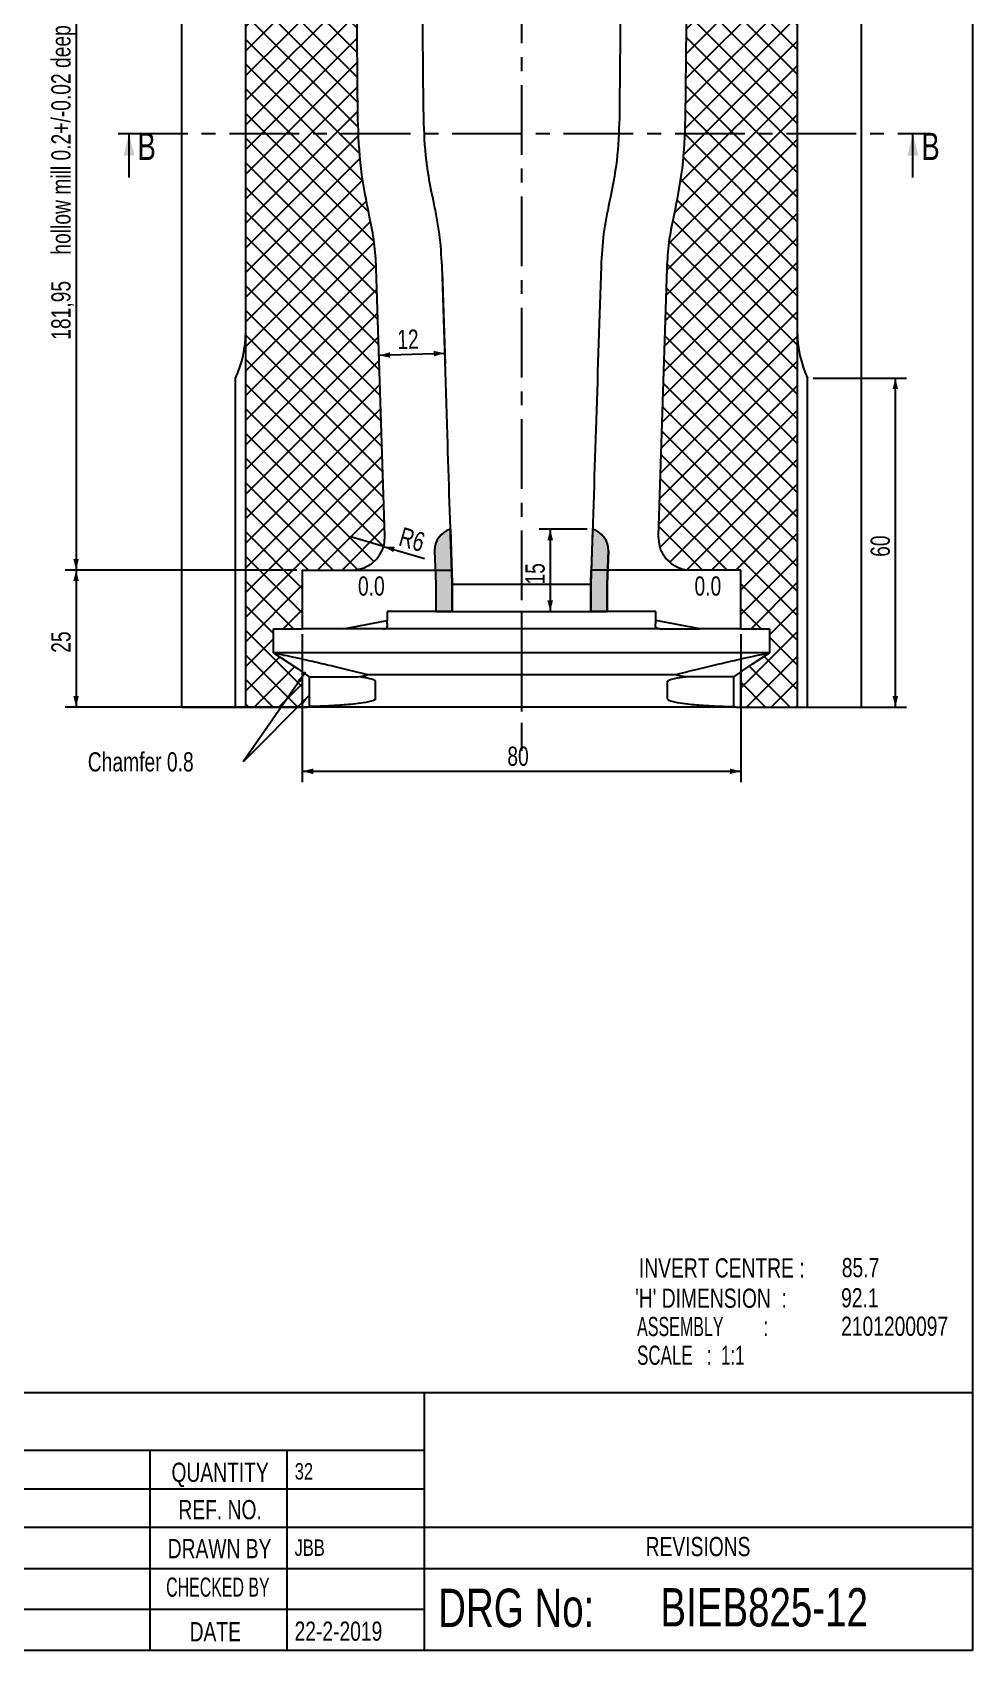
# Model space of a CAD drawing. Header units: millimetres. Extents: x 8 to 832, y 8 to 586.
# Drawn here: x 660.5 to 832, y 8 to 303.2 of the extents above; entities that cross this region are included whole.
import ezdxf

# ---------------------------------------------------------------- set-up
doc = ezdxf.new("R2010")
doc.units = ezdxf.units.MM
doc.linetypes.add('CENTERX2', pattern=[20.32, 12.7, -2.54, 2.54, -2.54])
for name, color, linetype in [('CENTERLINE', 4, 'CENTERX2'), ('DIMENSIONS', 2, 'Continuous'), ('HATCH', 3, 'Continuous'), ('TEXT', 2, 'Continuous')]:
    doc.layers.add(name, color=color, linetype=linetype)
doc.layers.add('OUTLINE', color=7, linetype='Continuous', lineweight=25)
doc.styles.add('SLDTEXTSTYLE0', font='TXT', dxfattribs={"width": 0.75})
doc.styles.add('SLDTEXTSTYLE1', font='TXT', dxfattribs={"width": 0.660714})
doc.styles.add('SLDTEXTSTYLE5', font='TXT', dxfattribs={"width": 0.620208})
doc.styles.add('SLDTEXTSTYLE8', font='TXT', dxfattribs={"width": 0.625})
doc.dimstyles.new('SLDDIMSTYLE2', dxfattribs={"dimtxt": 3.5, "dimasz": 2, "dimexe": 0, "dimexo": 0.0625, "dimgap": 0.875, "dimtad": 1, "dimrnd": 1e-09, "dimzin": 12, "dimdsep": 46, "dimtxsty": 'SLDTEXTSTYLE0', "dimsah": 1, "dimcen": 0.09, "dimadec": 0, "dimazin": 3, "dimtfac": 1, "dimtofl": 0, "dimtmove": 0, "dimatfit": 3, "dimfxl": 0, "dimfrac": 2, "dimtolj": 1, "dimtzin": 12, "dimarcsym": 0})
doc.dimstyles.new('SLDDIMSTYLE20', dxfattribs={"dimtxt": 3.5, "dimasz": 2, "dimexe": 0, "dimexo": 0.0625, "dimgap": 0.875, "dimtad": 1, "dimrnd": 1e-09, "dimzin": 12, "dimdsep": 46, "dimtxsty": 'SLDTEXTSTYLE0', "dimsah": 1, "dimcen": 0, "dimadec": 0, "dimazin": 3, "dimtfac": 1, "dimtofl": 0, "dimtmove": 0, "dimatfit": 3, "dimfxl": 0, "dimfrac": 2, "dimtolj": 1, "dimtzin": 12, "dimarcsym": 0})
doc.dimstyles.new('SLDDIMSTYLE21', dxfattribs={"dimtxt": 0.18, "dimasz": 2, "dimexe": 0, "dimexo": 0.0625, "dimgap": 0, "dimtad": 0, "dimtih": 1, "dimtoh": 1, "dimdec": 0, "dimrnd": 1e-09, "dimzin": 0, "dimdsep": 46, "dimtxsty": 'Standard', "dimsah": 1, "dimcen": 0.09, "dimadec": 0, "dimazin": 0, "dimtfac": 2, "dimtdec": 0, "dimtofl": 0, "dimtmove": 0, "dimatfit": 3, "dimfxl": 0, "dimfrac": 2, "dimtolj": 1, "dimtzin": 0, "dimarcsym": 0})

# ---------------------------------------------------------------- blocks, each defined once
blk = doc.blocks.new('_D_60')
at = {"layer": 'DIMENSIONS'}
for p, q in [((708.57, 387.07), (666.47, 387.07)), ((668.47, 387.07), (668.47, 205.12)), ((708.72, 205.12), (666.47, 205.12))]:
    blk.add_line(p, q, dxfattribs=at)
for points in [[(668.47, 387.07), (667.97, 385.07), (668.97, 385.07)], [(668.47, 205.12), (668.97, 207.12), (667.97, 207.12)]]:
    blk.add_solid(points, dxfattribs=at)
at = {"layer": 'DIMENSIONS', "char_height": 3.5, "attachment_point": 1, "rotation": 90, "style": 'SLDTEXTSTYLE0'}
for s, insert in [('hollow mill 0.2+/-0.02 deep at center', (663.96, 262.66)), ('181,95', (663.96, 247.13))]:
    blk.add_mtext(s, dxfattribs=dict(at, insert=insert))
blk = doc.blocks.new('_D_61')
at = {"layer": 'DIMENSIONS'}
for p, q in [((761.69, 212.57), (752.95, 212.57)), ((754.95, 212.57), (754.95, 197.57))]:
    blk.add_line(p, q, dxfattribs=at)
for points in [[(754.95, 212.57), (754.45, 210.57), (755.45, 210.57)], [(754.95, 197.57), (755.45, 199.57), (754.45, 199.57)]]:
    blk.add_solid(points, dxfattribs=at)
at = {"layer": 'DIMENSIONS', "insert": (750.44, 202.48), "char_height": 3.5, "attachment_point": 1, "rotation": 90, "style": 'SLDTEXTSTYLE0'}
blk.add_mtext('15', dxfattribs=at)
blk = doc.blocks.new('_D_66')
at = {"layer": 'DIMENSIONS'}
for p, q in [((685.3, 205.12), (666.47, 205.12)), ((668.47, 205.12), (668.47, 180.12)), ((748.72, 180.12), (666.47, 180.12))]:
    blk.add_line(p, q, dxfattribs=at)
for points in [[(668.47, 205.12), (667.97, 203.12), (668.97, 203.12)], [(668.47, 180.12), (668.97, 182.12), (667.97, 182.12)]]:
    blk.add_solid(points, dxfattribs=at)
at = {"layer": 'DIMENSIONS', "insert": (663.96, 190.03), "char_height": 3.5, "attachment_point": 1, "rotation": 90, "style": 'SLDTEXTSTYLE0'}
blk.add_mtext('25', dxfattribs=at)
blk = doc.blocks.new('_D_67')
at = {"layer": 'DIMENSIONS'}
for p, q in [((709.72, 193.4), (709.72, 166.41)), ((789.72, 193.4), (789.72, 166.41)), ((709.72, 168.41), (789.72, 168.41))]:
    blk.add_line(p, q, dxfattribs=at)
for points in [[(709.72, 168.41), (711.72, 167.91), (711.72, 168.91)], [(789.72, 168.41), (787.72, 168.91), (787.72, 167.91)]]:
    blk.add_solid(points, dxfattribs=at)
at = {"layer": 'DIMENSIONS', "insert": (747.13, 172.92), "char_height": 3.5, "attachment_point": 1, "style": 'SLDTEXTSTYLE0'}
blk.add_mtext('80', dxfattribs=at)
blk = doc.blocks.new('_D_69')
at = {"layer": 'DIMENSIONS'}
for p, q in [((735.25, 259.57), (735.79, 242.67)), ((723.73, 244.29), (735.73, 244.67))]:
    blk.add_line(p, q, dxfattribs=at)
for points in [[(735.73, 244.67), (733.71, 245.11), (733.75, 244.11)], [(723.73, 244.29), (725.75, 243.85), (725.72, 244.85)]]:
    blk.add_solid(points, dxfattribs=at)
at = {"layer": 'DIMENSIONS', "insert": (727, 248.9), "char_height": 3.5, "attachment_point": 1, "rotation": 1.8269, "style": 'SLDTEXTSTYLE0'}
blk.add_mtext('12', dxfattribs=at)
blk = doc.blocks.new('_D_70')
at = {"layer": 'DIMENSIONS'}
for q in [(718.79, 211.12), (732.05, 207.24)]:
    blk.add_line((724.55, 209.44), q, dxfattribs=at)
blk.add_solid([(724.55, 209.44), (726.33, 208.39), (726.61, 209.35)], dxfattribs=at)
at = {"layer": 'DIMENSIONS', "insert": (728.09, 213.02), "char_height": 3.5, "attachment_point": 1, "rotation": 343.719, "style": 'SLDTEXTSTYLE0'}
blk.add_mtext('R6', dxfattribs=at)
blk = doc.blocks.new('_D_73')
at = {"layer": 'DIMENSIONS'}
for p, q in [((802.9, 240.12), (819.91, 240.12)), ((817.91, 180.12), (817.91, 240.12)), ((809.42, 180.12), (819.91, 180.12))]:
    blk.add_line(p, q, dxfattribs=at)
for points in [[(817.91, 240.12), (817.41, 238.12), (818.41, 238.12)], [(817.91, 180.12), (818.41, 182.12), (817.41, 182.12)]]:
    blk.add_solid(points, dxfattribs=at)
at = {"layer": 'DIMENSIONS', "insert": (813.4, 207.53), "char_height": 3.5, "attachment_point": 1, "rotation": 90, "style": 'SLDTEXTSTYLE0'}
blk.add_mtext('60', dxfattribs=at)
blk = doc.blocks.new('SW_NOTE_0_10')
at = {"layer": 'TEXT', "color": 0, "insert": (-28.33, 1.76), "char_height": 3.5, "attachment_point": 1, "style": 'SLDTEXTSTYLE0'}
blk.add_mtext('Chamfer 0.8', dxfattribs=at)

msp = doc.modelspace()

# ---------------------------------------------------------------- hatches: boundary and pattern name
at = {"layer": 'HATCH'}
h = msp.add_hatch(dxfattribs=at)
h.set_pattern_fill('NET', color=256, angle=45, style=0)
edge = h.paths.add_edge_path(flags=0)
edge.add_arc((709.56849, 381.06771), 6, 11.4009982, 90)
edge.add_line((709.56849, 387.06771), (704.72, 387.06771))
edge.add_line((704.72, 387.06771), (704.72, 406.98103))
edge.add_spline(control_points=[(704.72, 406.98103), (704.62514, 407.0099), (704.52822, 407.03164), (704.33399, 407.06046), (704.23612, 407.06771), (704.13749, 407.06771)], knot_values=[0, 0, 0, 0, 0.5, 0.5, 1, 1, 1, 1], weights=[1, 1, 1, 1, 1, 1], degree=3, periodic=0)
edge.add_line((704.13749, 407.06771), (699.42882, 407.06771))
edge.add_line((699.42882, 407.06771), (699.42882, 338.57515))
edge.add_line((699.42882, 338.57515), (699.42882, 248.61028))
edge.add_line((699.42882, 248.61028), (699.42882, 180.11771))
edge.add_line((699.42882, 180.11771), (709.72, 180.11771))
edge.add_line((709.72, 180.11771), (709.72, 186.5513))
edge.add_spline(control_points=[(709.72, 186.5513), (708.84684, 187.13184), (707.97369, 187.71238), (707.10055, 188.29293), (706.66397, 188.5832), (706.2274, 188.87347), (705.79083, 189.16375), (705.35426, 189.45403), (704.91769, 189.7443), (704.48112, 190.03458)], knot_values=[0, 0, 0, 0, 0.003145597, 0.003145597, 0.003145597, 0.004718395, 0.004718395, 0.004718395, 0.006291193, 0.006291193, 0.006291193, 0.006291193], weights=[1, 1, 1, 1, 1, 1, 1, 1, 1, 1], degree=3, periodic=0)
edge.add_line((704.48112, 190.03458), (704.47707, 190.03692))
edge.add_line((704.47707, 190.03692), (704.47707, 194.39771))
edge.add_line((704.47707, 194.39771), (709.72, 194.39771))
edge.add_line((709.72, 194.39771), (709.72, 205.11771))
edge.add_line((709.72, 205.11771), (718.78813, 205.11771))
edge.add_arc((718.78813, 211.11771), 6, 270, 361.8269184)
edge.add_line((724.78508, 211.309), (723.2261, 260.18515))
edge.add_arc((675.2505, 258.65489), 48, 1.8269184, 13.0381869)
edge.add_arc((803.12819, 288.26757), 83.26163, 180.5627083, 193.0381869, ccw=False)
edge.add_line((719.87058, 287.44986), (719.32058, 343.44986))
edge.add_arc((662.19012, 342.88876), 57.13322, 0.5627083, 6.8850378)
edge.add_arc((800.32, 359.56771), 82, 180, 186.8850378, ccw=False)
edge.add_arc((628.52, 359.56771), 89.8, 0, 13.6855468)
edge.add_arc((751.72, 389.56771), 37, 191.4009982, 193.6855468, ccw=False)
h = msp.add_hatch(dxfattribs=at)
h.set_pattern_fill('NET', color=256, angle=45, style=0)
edge = h.paths.add_edge_path(flags=0)
edge.add_line((780.65187, 205.11771), (789.72, 205.11771))
edge.add_line((789.72, 205.11771), (789.72, 194.39771))
edge.add_line((789.72, 194.39771), (794.96293, 194.39771))
edge.add_line((794.96293, 194.39771), (794.96293, 190.03692))
edge.add_line((794.96293, 190.03692), (794.95888, 190.03458))
edge.add_spline(control_points=[(794.95888, 190.03458), (794.08574, 189.45402), (793.2126, 188.87347), (792.33945, 188.29293), (791.90288, 188.00265), (791.4663, 187.71238), (791.02973, 187.42211), (790.59315, 187.13184), (790.15658, 186.84157), (789.72, 186.5513)], knot_values=[0, 0, 0, 0, 0.003145597, 0.003145597, 0.003145597, 0.004718395, 0.004718395, 0.004718395, 0.006291193, 0.006291193, 0.006291193, 0.006291193], weights=[1, 1, 1, 1, 1, 1, 1, 1, 1, 1], degree=3, periodic=0)
edge.add_line((789.72, 186.5513), (789.72, 180.11771))
edge.add_line((789.72, 180.11771), (800.01118, 180.11771))
edge.add_line((800.01118, 180.11771), (800.01118, 248.61028))
edge.add_line((800.01118, 248.61028), (800.01118, 338.57515))
edge.add_line((800.01118, 338.57515), (800.01118, 407.06771))
edge.add_line((800.01118, 407.06771), (795.30251, 407.06771))
edge.add_spline(control_points=[(795.30251, 407.06771), (795.20441, 407.06771), (795.1067, 407.06054), (794.91202, 407.0317), (794.81458, 407.00982), (794.72, 406.98103)], knot_values=[0, 0, 0, 0, 0.5, 0.5, 1, 1, 1, 1], weights=[1, 1, 1, 1, 1, 1], degree=3, periodic=0)
edge.add_line((794.72, 406.98103), (794.72, 387.06771))
edge.add_line((794.72, 387.06771), (789.87151, 387.06771))
edge.add_arc((789.87151, 381.06771), 6, 90, 168.5990018)
edge.add_arc((747.72, 389.56771), 37, 346.3144532, 348.5990018, ccw=False)
edge.add_arc((870.92, 359.56771), 89.8, 166.3144532, 180)
edge.add_arc((699.12, 359.56771), 82, 353.1149622, 360, ccw=False)
edge.add_arc((837.24988, 342.88876), 57.13322, 173.1149622, 179.4372917)
edge.add_line((780.11942, 343.44986), (779.56942, 287.44986))
edge.add_arc((696.31181, 288.26757), 83.26163, 346.9618131, 359.4372917, ccw=False)
edge.add_arc((824.1895, 258.65489), 48, 166.9618131, 178.1730816)
edge.add_line((776.2139, 260.18515), (774.65492, 211.309))
edge.add_arc((780.65187, 211.11771), 6, 178.1730816, 270)
h = msp.add_hatch(dxfattribs=at)
h.set_pattern_fill('NET', color=256, angle=45, style=0)
edge = h.paths.add_edge_path(flags=0)
edge.add_line((780.65187, 205.11771), (789.72, 205.11771))
edge.add_line((789.72, 205.11771), (789.72, 194.39771))
edge.add_line((789.72, 194.39771), (794.96293, 194.39771))
edge.add_line((794.96293, 194.39771), (794.96293, 190.03692))
edge.add_line((794.96293, 190.03692), (794.95888, 190.03458))
edge.add_spline(control_points=[(794.95888, 190.03458), (794.08574, 189.45402), (793.2126, 188.87347), (792.33945, 188.29293), (791.90288, 188.00265), (791.4663, 187.71238), (791.02973, 187.42211), (790.59315, 187.13184), (790.15658, 186.84157), (789.72, 186.5513)], knot_values=[0, 0, 0, 0, 0.003145597, 0.003145597, 0.003145597, 0.004718395, 0.004718395, 0.004718395, 0.006291193, 0.006291193, 0.006291193, 0.006291193], weights=[1, 1, 1, 1, 1, 1, 1, 1, 1, 1], degree=3, periodic=0)
edge.add_line((789.72, 186.5513), (789.72, 180.11771))
edge.add_line((789.72, 180.11771), (800.01118, 180.11771))
edge.add_line((800.01118, 180.11771), (800.01118, 248.61028))
edge.add_line((800.01118, 248.61028), (800.01118, 338.57515))
edge.add_line((800.01118, 338.57515), (800.01118, 407.06771))
edge.add_line((800.01118, 407.06771), (795.30251, 407.06771))
edge.add_spline(control_points=[(795.30251, 407.06771), (795.20441, 407.06771), (795.1067, 407.06054), (794.91202, 407.0317), (794.81458, 407.00982), (794.72, 406.98103)], knot_values=[0, 0, 0, 0, 0.5, 0.5, 1, 1, 1, 1], weights=[1, 1, 1, 1, 1, 1], degree=3, periodic=0)
edge.add_line((794.72, 406.98103), (794.72, 387.06771))
edge.add_line((794.72, 387.06771), (789.87151, 387.06771))
edge.add_arc((789.87151, 381.06771), 6, 90, 168.5990018)
edge.add_arc((747.72, 389.56771), 37, 346.3144532, 348.5990018, ccw=False)
edge.add_arc((870.92, 359.56771), 89.8, 166.3144532, 180)
edge.add_arc((699.12, 359.56771), 82, 353.1149622, 360, ccw=False)
edge.add_arc((837.24988, 342.88876), 57.13322, 173.1149622, 179.4372917)
edge.add_line((780.11942, 343.44986), (779.56942, 287.44986))
edge.add_arc((696.31181, 288.26757), 83.26163, 346.9618131, 359.4372917, ccw=False)
edge.add_arc((824.1895, 258.65489), 48, 166.9618131, 178.1730816)
edge.add_line((776.2139, 260.18515), (774.65492, 211.309))
edge.add_arc((780.65187, 211.11771), 6, 178.1730816, 270)
h = msp.add_hatch(dxfattribs=at)
h.set_pattern_fill('NET', color=256, angle=45, style=0)
edge = h.paths.add_edge_path(flags=0)
edge.add_line((780.65187, 205.11771), (789.72, 205.11771))
edge.add_line((789.72, 205.11771), (789.72, 194.39771))
edge.add_line((789.72, 194.39771), (794.96293, 194.39771))
edge.add_line((794.96293, 194.39771), (794.96293, 190.03692))
edge.add_line((794.96293, 190.03692), (794.95888, 190.03458))
edge.add_spline(control_points=[(794.95888, 190.03458), (794.08574, 189.45402), (793.2126, 188.87347), (792.33945, 188.29293), (791.90288, 188.00265), (791.4663, 187.71238), (791.02973, 187.42211), (790.59315, 187.13184), (790.15658, 186.84157), (789.72, 186.5513)], knot_values=[0, 0, 0, 0, 0.003145597, 0.003145597, 0.003145597, 0.004718395, 0.004718395, 0.004718395, 0.006291193, 0.006291193, 0.006291193, 0.006291193], weights=[1, 1, 1, 1, 1, 1, 1, 1, 1, 1], degree=3, periodic=0)
edge.add_line((789.72, 186.5513), (789.72, 180.11771))
edge.add_line((789.72, 180.11771), (800.01118, 180.11771))
edge.add_line((800.01118, 180.11771), (800.01118, 248.61028))
edge.add_line((800.01118, 248.61028), (800.01118, 338.57515))
edge.add_line((800.01118, 338.57515), (800.01118, 407.06771))
edge.add_line((800.01118, 407.06771), (795.30251, 407.06771))
edge.add_spline(control_points=[(795.30251, 407.06771), (795.20441, 407.06771), (795.1067, 407.06054), (794.91202, 407.0317), (794.81458, 407.00982), (794.72, 406.98103)], knot_values=[0, 0, 0, 0, 0.5, 0.5, 1, 1, 1, 1], weights=[1, 1, 1, 1, 1, 1], degree=3, periodic=0)
edge.add_line((794.72, 406.98103), (794.72, 387.06771))
edge.add_line((794.72, 387.06771), (789.87151, 387.06771))
edge.add_arc((789.87151, 381.06771), 6, 90, 168.5990018)
edge.add_arc((747.72, 389.56771), 37, 346.3144532, 348.5990018, ccw=False)
edge.add_arc((870.92, 359.56771), 89.8, 166.3144532, 180)
edge.add_arc((699.12, 359.56771), 82, 353.1149622, 360, ccw=False)
edge.add_arc((837.24988, 342.88876), 57.13322, 173.1149622, 179.4372917)
edge.add_line((780.11942, 343.44986), (779.56942, 287.44986))
edge.add_arc((696.31181, 288.26757), 83.26163, 346.9618131, 359.4372917, ccw=False)
edge.add_arc((824.1895, 258.65489), 48, 166.9618131, 178.1730816)
edge.add_line((776.2139, 260.18515), (774.65492, 211.309))
edge.add_arc((780.65187, 211.11771), 6, 178.1730816, 270)
h = msp.add_hatch(color=256, dxfattribs=at)
edge = h.paths.add_edge_path(flags=0)
edge.add_arc((737.874, 208.72858), 4, 106.3044306, 181.8269184)
edge.add_line((733.87603, 208.60106), (734.07, 202.51988))
edge.add_line((734.07, 202.51988), (734.07, 197.56771))
edge.add_line((734.07, 197.56771), (737.07, 197.56771))
edge.add_line((737.07, 197.56771), (737.07, 202.56771))
edge.add_line((737.07, 202.56771), (736.75103, 212.56771))
h = msp.add_hatch(color=256, dxfattribs=at)
edge = h.paths.add_edge_path(flags=0)
edge.add_line((765.37, 197.56771), (765.37, 202.51988))
edge.add_line((765.37, 202.51988), (765.56397, 208.60106))
edge.add_arc((761.566, 208.72858), 4, 358.1730816, 433.6955694)
edge.add_line((762.68897, 212.56771), (762.37, 202.56771))
edge.add_line((762.37, 202.56771), (762.37, 197.56771))
edge.add_line((762.37, 197.56771), (765.37, 197.56771))

# ---------------------------------------------------------------- linework, layer by layer
at = {"layer": 'CENTERLINE'}
for p, q in [((749.72, 415.50938), (749.72, 176.84561)), ((676.12573, 284.73225), (823.10168, 284.73225)), ((749.72, 197.56771), (749.72, 172.17009))]:
    msp.add_line(p, q, dxfattribs=at)
at = {"layer": 'CENTERLINE', "linetype": 'Continuous'}
for p, q in [((678.12573, 276.73225), (678.12573, 284.73225)), ((821.10168, 276.73225), (821.10168, 284.73225))]:
    msp.add_line(p, q, dxfattribs=at)
at = {"layer": 'CENTERLINE'}
for points in [[(678.12573, 284.73225), (677.12573, 280.73225), (679.12573, 280.73225)], [(821.10168, 284.73225), (820.10168, 280.73225), (822.10168, 280.73225)]]:
    msp.add_solid(points, dxfattribs=at)
at = {"layer": 'OUTLINE'}
for p, q in [((832, 586), (832, 8)), ((687.74493, 180.11771), (687.74493, 407.06771)), ((811.69507, 407.06771), (811.69507, 180.11771)), ((719.87058, 287.44986), (719.32058, 343.44986)), ((780.11942, 343.44986), (779.56942, 287.44986)), ((699.42882, 248.61029), (699.42882, 338.57515)), ((800.01118, 338.57515), (800.01118, 248.61029)), ((724.78508, 211.309), (723.2261, 260.18515)), ((776.2139, 260.18515), (774.65492, 211.309)), ((699.42882, 180.11771), (699.42882, 248.61029)), ((800.01118, 248.61029), (800.01118, 180.11771)), ((697.53617, 180.11771), (697.53617, 240.11771)), ((801.90382, 180.11771), (801.90382, 240.11771)), ((736.75103, 212.56771), (737.07, 202.56771)), ((737.07, 202.56771), (736.75103, 212.56771)), ((762.68897, 212.56771), (762.37, 202.56771)), ((762.68897, 212.56771), (762.37, 202.56771)), ((733.87603, 208.60106), (734.07, 202.51988)), ((733.87603, 208.60106), (734.07, 202.51988)), ((765.56397, 208.60106), (765.37, 202.51988)), ((765.37, 202.51988), (765.56397, 208.60106)), ((709.72, 205.11771), (709.72, 194.39772)), ((709.72, 205.11771), (718.78813, 205.11771)), ((709.72, 205.11771), (736.98866, 205.11771)), ((736.98866, 205.11771), (737.07, 202.56772)), ((762.37, 202.56772), (762.45134, 205.11771)), ((789.72, 205.11771), (762.45134, 205.11771)), ((789.72, 205.11771), (780.65187, 205.11771)), ((789.72, 194.39772), (789.72, 205.11771)), ((734.07, 202.51988), (734.07, 197.56771)), ((734.07, 202.51988), (734.07, 197.56771)), ((737.07, 202.56772), (737.07, 197.56771)), ((737.07, 202.56772), (762.37, 202.56772)), ((737.07, 202.56771), (737.07, 197.56771)), ((737.07, 197.56771), (737.07, 202.56771)), ((762.37, 197.56771), (762.37, 202.56772)), ((762.37, 202.56771), (762.37, 197.56771)), ((762.37, 202.56771), (762.37, 197.56771)), ((765.37, 202.51988), (765.37, 197.56771)), ((765.37, 197.56771), (765.37, 202.51988)), ((717.22, 194.39772), (725.22, 195.89772)), ((737.07, 197.56771), (725.22, 197.56771)), ((725.22, 197.56771), (725.22, 195.89772)), ((734.07, 197.56771), (737.07, 197.56771)), ((734.07, 197.56771), (737.07, 197.56771)), ((737.07, 197.56771), (762.37, 197.56771)), ((765.37, 197.56771), (762.37, 197.56771)), ((774.22, 197.56771), (762.37, 197.56771)), ((762.37, 197.56771), (765.37, 197.56771)), ((774.22, 195.89772), (774.22, 197.56771)), ((782.22, 194.39772), (774.22, 195.89772)), ((704.47707, 190.03692), (704.47707, 194.39772)), ((704.47707, 194.39772), (709.72, 194.39772)), ((717.22, 194.39772), (709.72, 194.39772)), ((724.47252, 194.39772), (717.22, 194.39772)), ((724.99253, 194.39772), (724.47252, 194.39772)), ((728.68556, 194.39772), (724.99253, 194.39772)), ((734.43758, 194.39772), (728.68556, 194.39772)), ((741.68556, 194.39772), (734.43758, 194.39772)), ((749.72, 194.39772), (741.68556, 194.39772)), ((757.75444, 194.39772), (749.72, 194.39772)), ((765.00242, 194.39772), (757.75444, 194.39772)), ((770.75444, 194.39772), (765.00242, 194.39772)), ((774.44747, 194.39772), (770.75444, 194.39772)), ((774.96748, 194.39772), (774.44747, 194.39772)), ((774.96748, 194.39772), (782.22, 194.39772)), ((789.72, 194.39772), (782.22, 194.39772)), ((789.72, 194.39772), (794.96293, 194.39772)), ((794.96293, 194.39772), (794.96293, 190.03692)), ((704.48111, 190.03458), (704.47707, 190.03692)), ((794.96293, 190.03692), (704.47707, 190.03692)), ((794.96293, 190.03692), (794.95888, 190.03458)), ((711.055, 185.65771), (709.72, 186.54552)), ((709.72, 186.54552), (709.72, 180.11771)), ((721.44502, 186.09072), (777.99498, 186.09072)), ((789.72, 186.54552), (788.385, 185.65771)), ((789.72, 180.11771), (789.72, 186.54552)), ((711.055, 185.65771), (719.80645, 185.65771)), ((711.055, 180.20349), (711.055, 185.65771)), ((723.08682, 181.61772), (723.08682, 184.7917)), ((776.35318, 181.61772), (776.35318, 184.7917)), ((788.385, 185.65771), (779.63355, 185.65771)), ((788.385, 185.65771), (788.385, 180.20349)), ((687.74493, 180.11771), (697.53617, 180.11771)), ((697.53617, 180.11771), (699.42882, 180.11771)), ((699.42882, 180.11771), (709.72, 180.11771)), ((709.72, 180.11771), (710.555, 180.11771)), ((788.885, 180.11771), (710.555, 180.11771)), ((788.885, 180.11771), (789.72, 180.11771)), ((789.72, 180.11771), (800.01118, 180.11771)), ((800.01118, 180.11771), (801.90382, 180.11771)), ((801.90382, 180.11771), (811.69507, 180.11771)), ((832, 55), (429, 55)), ((732, 8), (732, 55)), ((732, 44.5), (579, 44.5)), ((682, 8), (682, 44.5)), ((707, 8), (707, 44.5)), ((579, 37.5), (732, 37.5)), ((519, 30.5), (832, 30.5)), ((579, 23), (732, 23)), ((732, 23), (832, 23)), ((732, 15.5), (519, 15.5)), ((832, 8), (8, 8))]:
    msp.add_line(p, q, dxfattribs=at)
at = {"layer": 'OUTLINE', "flags": 128}
for points in [[(704.48111, 190.03458), (708.84058, 187.13601), (709.72, 186.5513)], [(789.72, 186.5513), (791.8168, 187.94542), (794.95888, 190.03458)]]:
    msp.add_lwpolyline(points, dxfattribs=at)
at = {"layer": 'OUTLINE'}
for centre, radius, start, end in [((679.42882, 248.61028), 20, 334.872857, 0), ((820.01118, 248.61028), 20, 180, 205.127143), ((737.874, 208.72858), 4, 106.3044306, 181.8269184), ((737.874, 208.72858), 4, 106.3044306, 181.8269184), ((761.566, 208.72858), 4, 358.1730816, 73.6955694), ((761.566, 208.72858), 4, 358.1730816, 73.6955694), ((710.555, 181.61771), 1.5, 270, 289.4712206), ((788.885, 181.61771), 1.5, 250.5287794, 270)]:
    msp.add_arc(centre, radius, start, end, dxfattribs=at)
for points, knots in [([(731.87172, 287.56772), (731.75596, 299.35136), (731.57257, 318.01806), (731.3887, 336.68469), (731.3209, 343.56772)], [0, 0, 0, 0, 0.6312655515, 1, 1, 1, 1]), ([(768.1191, 343.56772), (767.99946, 331.42102), (767.81561, 312.75437), (767.63231, 294.08768), (767.56828, 287.56772)], [0, 0, 0, 0, 0.650716613, 1, 1, 1, 1]), ([(722.01305, 269.48371), (721.41434, 272.43114), (720.20976, 278.36121), (719.98408, 284.40834), (719.87058, 287.44986)], [0, 0, 0, 0, 0.497030998, 1, 1, 1, 1]), ([(733.70538, 272.19092), (733.19295, 274.71355), (732.16198, 279.78895), (731.96885, 284.96455), (731.87172, 287.56772)], [0, 0, 0, 0, 0.497030849, 1, 1, 1, 1]), ([(767.56828, 287.56772), (767.47313, 284.99532), (767.2817, 279.8198), (766.25235, 274.74393), (765.73461, 272.19092)], [0, 0, 0, 0, 0.497030882, 1, 1, 1, 1]), ([(779.56942, 287.44986), (779.45824, 284.4443), (779.23454, 278.39725), (778.03186, 272.46663), (777.42694, 269.48371)], [0, 0, 0, 0, 0.497030913, 1, 1, 1, 1]), ([(735.22155, 260.56771), (735.1119, 262.51409), (734.89154, 266.4256), (734.10203, 270.26301), (733.70538, 272.19092)], [0, 0, 0, 0, 0.497602415, 1, 1, 1, 1]), ([(765.73461, 272.19092), (765.34131, 270.28154), (764.55091, 266.44438), (764.32962, 262.53286), (764.21845, 260.56771)], [0, 0, 0, 0, 0.497602452, 1, 1, 1, 1]), ([(723.2261, 260.18515), (723.13834, 261.74225), (722.96198, 264.87146), (722.33037, 267.94139), (722.01305, 269.48371)], [0, 0, 0, 0, 0.497603416, 1, 1, 1, 1]), ([(777.42694, 269.48371), (777.1123, 267.95621), (776.47998, 264.88648), (776.30288, 261.75726), (776.2139, 260.18515)], [0, 0, 0, 0, 0.497602898, 1, 1, 1, 1]), ([(736.98866, 205.11771), (736.72659, 213.3387), (736.13737, 231.82193), (735.5485, 250.30536), (735.22155, 260.56771)], [0, 0, 0, 0, 0.444780556, 1, 1, 1, 1]), ([(764.21845, 260.56771), (763.92014, 251.20454), (763.33126, 232.72111), (762.74206, 214.23787), (762.45134, 205.11771)], [0, 0, 0, 0, 0.506571408, 1, 1, 1, 1]), ([(718.78813, 205.11771), (719.46265, 205.18404), (720.8117, 205.31669), (722.6099, 206.35115), (723.96618, 207.87349), (724.71292, 209.62075), (724.76341, 210.80195), (724.78508, 211.309)], [0, 0, 0, 0, 0.210429906, 0.42085979, 0.631290696, 0.841725048, 1, 1, 1, 1]), ([(774.65492, 211.309), (774.69971, 210.63269), (774.78928, 209.28006), (775.76594, 207.44976), (777.24433, 206.04564), (778.96689, 205.24364), (780.14582, 205.15553), (780.65187, 205.11771)], [0, 0, 0, 0, 0.210437678, 0.420875086, 0.63131168, 0.841745241, 1, 1, 1, 1]), ([(724.47252, 194.39772), (724.53122, 194.39862), (724.61658, 194.39994), (724.75067, 194.4146), (724.84939, 194.43232), (724.94175, 194.45783), (725.03363, 194.49453), (725.19327, 194.59531), (725.31885, 194.91926), (725.22976, 195.3472), (725.22287, 195.73549), (725.22, 195.89772)], [0, 0, 0, 0, 0.0313287424, 0.0455610937, 0.0599330925, 0.0727638479, 0.0880665623, 0.1152776414, 0.2293141579, 0.678005871, 1, 1, 1, 1]), ([(774.96748, 194.39772), (774.90878, 194.39862), (774.82342, 194.39994), (774.68933, 194.4146), (774.59061, 194.43232), (774.49825, 194.45783), (774.40637, 194.49453), (774.24673, 194.59531), (774.12114, 194.91926), (774.21024, 195.3472), (774.21712, 195.73549), (774.22, 195.89772)], [0, 0, 0, 0, 0.03132874, 0.045561275, 0.059933079, 0.072763833, 0.08806678, 0.115277733, 0.229314228, 0.6780059, 1, 1, 1, 1]), ([(704.48111, 190.03458), (704.58594, 190.01264), (704.79559, 189.96877), (705.95923, 189.72242), (707.80975, 189.32515), (710.39647, 188.75561), (713.60362, 188.02396), (717.28758, 187.15159), (720.06138, 186.44379), (721.44502, 186.09072)], [0, 0, 0, 0, 0.134260681, 0.268520869, 0.415104354, 0.56168561, 0.708022238, 0.854353881, 1, 1, 1, 1]), ([(777.99498, 186.09072), (779.46888, 186.46635), (782.41676, 187.21762), (786.21163, 188.11093), (789.37873, 188.83056), (791.88249, 189.37945), (793.68519, 189.76633), (794.71335, 189.98298), (794.88588, 190.01924), (794.95888, 190.03458)], [0, 0, 0, 0, 0.15546955, 0.310948196, 0.455873378, 0.600801696, 0.74684251, 0.892884556, 1, 1, 1, 1]), ([(709.72, 186.54552), (709.72, 186.54577), (709.72, 186.54627), (709.72, 186.54964), (709.72, 186.5513)], [0, 0, 0, 0, 0.505627594, 1, 1, 1, 1]), ([(719.80645, 185.65771), (720.28784, 185.72647), (720.8825, 185.81141), (721.53625, 185.93234), (721.57806, 186.01186), (721.57651, 186.02508), (721.56919, 186.03669), (721.55738, 186.04706), (721.539, 186.05831), (721.5007, 186.0754), (721.46827, 186.08432), (721.44502, 186.09072)], [0, 0, 0, 0, 0.754839137, 0.932438761, 0.94445941, 0.952405865, 0.957968591, 0.963572167, 0.968551909, 0.977455274, 1, 1, 1, 1]), ([(779.63355, 185.65771), (779.15217, 185.72647), (778.55752, 185.81141), (777.90374, 185.93234), (777.86195, 186.01186), (777.86348, 186.02508), (777.87082, 186.03669), (777.88261, 186.04706), (777.901, 186.05831), (777.9393, 186.0754), (777.97173, 186.08432), (777.99498, 186.09072)], [0, 0, 0, 0, 0.75483962, 0.932439152, 0.944459804, 0.952406218, 0.957969234, 0.963572639, 0.968552158, 0.977456023, 1, 1, 1, 1]), ([(789.72, 186.5513), (789.72, 186.54963), (789.72, 186.54625), (789.72, 186.54576), (789.72, 186.54552)], [0, 0, 0, 0, 0.4948511235, 1, 1, 1, 1]), ([(723.08682, 184.7917), (723.08583, 184.80331), (723.08353, 184.83023), (723.06073, 184.8779), (722.97994, 184.96926), (722.56495, 185.1897), (721.44282, 185.44027), (720.46861, 185.56972), (719.80645, 185.65771)], [0, 0, 0, 0, 0.00722474, 0.016754194, 0.034288015, 0.094796527, 0.38474696, 1, 1, 1, 1]), ([(776.35318, 184.7917), (776.35417, 184.80331), (776.35647, 184.83023), (776.37927, 184.8779), (776.46006, 184.96927), (776.87506, 185.1897), (777.99717, 185.44028), (778.97139, 185.56972), (779.63355, 185.65771)], [0, 0, 0, 0, 0.007224753, 0.016754169, 0.034287827, 0.094796723, 0.384746637, 1, 1, 1, 1]), ([(723.08682, 181.61772), (723.08583, 181.6061), (723.08354, 181.57918), (723.06072, 181.53151), (722.97996, 181.44013), (722.56479, 181.21966), (720.82102, 180.83398), (718.05867, 180.55722), (715.04958, 180.35778), (712.79599, 180.25959), (711.37839, 180.21236), (711.055, 180.20349), (711.055, 180.20349), (711.055, 180.20349)], [0, 0, 0, 0, 0.001147699, 0.00266045, 0.005444973, 0.015052886, 0.061094125, 0.244575453, 0.427705234, 0.615576132, 0.805184441, 0.999993389, 1, 1, 1, 1]), ([(776.35318, 181.61772), (776.35417, 181.6061), (776.35646, 181.57918), (776.37928, 181.53151), (776.46004, 181.44013), (776.87522, 181.21966), (778.61896, 180.83397), (781.38133, 180.55723), (784.39041, 180.35778), (786.64401, 180.25959), (788.06161, 180.21236), (788.385, 180.20349), (788.385, 180.20349), (788.385, 180.20349)], [0, 0, 0, 0, 0.001147701, 0.002660446, 0.005444944, 0.01505292, 0.061094082, 0.244575412, 0.427705196, 0.615576133, 0.805184444, 0.999993389, 1, 1, 1, 1])]:
    msp.add_open_spline(points, degree=3, knots=knots, dxfattribs=at)

# ---------------------------------------------------------------- block references
at = {"layer": 'TEXT'}
msp.add_blockref('SW_NOTE_0_10', (698.93711, 170.1223), dxfattribs=at)

# ---------------------------------------------------------------- texts
at = {"layer": 'CENTERLINE', "char_height": 5, "attachment_point": 1, "style": 'SLDTEXTSTYLE0'}
for insert in [(679.6731, 284.903), (822.64905, 284.903)]:
    msp.add_mtext('B', dxfattribs=dict(at, insert=insert))
at = {"layer": 'TEXT'}
for s, insert, char_height, attachment_point, style in [('0.0', (719.8892, 203.95952), 3.5, 1, 'SLDTEXTSTYLE0'), ('0.0', (781.27213, 203.95952), 3.5, 1, 'SLDTEXTSTYLE0'), ('INVERT CENTRE :', (771.13201, 79.56571), 3.5, 1, 'SLDTEXTSTYLE0'), ('85.7', (808.13413, 79.61918), 3.5, 1, 'SLDTEXTSTYLE0'), ("'H' DIMENSION  :", (770.44396, 74.03884), 3.5, 1, 'SLDTEXTSTYLE0'), ('92.1', (808.01209, 74.11951), 3.5, 1, 'SLDTEXTSTYLE0'), ('ASSEMBLY         :', (770.79564, 68.87764), 3.5, 1, 'SLDTEXTSTYLE8'), ('2101200097', (808.01209, 68.93111), 3.5, 1, 'SLDTEXTSTYLE0'), ('SCALE   :  1:1', (770.79564, 63.64092), 3.5, 1, 'SLDTEXTSTYLE1'), ('QUANTITY', (694.74339, 42.28181), 3.5, 2, 'SLDTEXTSTYLE0'), ('32', (708.35518, 42.21082), 3, 1, 'SLDTEXTSTYLE0'), ('REF. NO.', (694.74262, 35.47023), 3.5, 2, 'SLDTEXTSTYLE0'), ('DRAWN BY', (694.64783, 28.36069), 3.5, 2, 'SLDTEXTSTYLE0'), ('JBB', (708.31932, 28.2897), 3, 1, 'SLDTEXTSTYLE0'), ('REVISIONS', (781.91901, 28.73986), 3.5, 2, 'SLDTEXTSTYLE0'), ('CHECKED BY', (694.33641, 21.33873), 3.5, 2, 'SLDTEXTSTYLE5'), ('DRG No:', (734.51995, 19.3028), 7, 1, 'SLDTEXTSTYLE0'), ('BIEB825-12', (775.0469, 19.40975), 7, 1, 'SLDTEXTSTYLE0'), ('DATE', (693.867, 13.20559), 3.5, 2, 'SLDTEXTSTYLE0'), ('22-2-2019', (708.31932, 13.3049), 3.5, 1, 'SLDTEXTSTYLE0')]:
    msp.add_mtext(s, dxfattribs=dict(at, insert=insert, char_height=char_height, attachment_point=attachment_point, style=style))

# ---------------------------------------------------------------- dimensions: what is measured, and where the dimension line sits
at = {"layer": 'DIMENSIONS'}
dim = msp.add_linear_dim(base=(668.4697, 205.11771), p1=(709.56849, 387.06771), p2=(709.72, 205.11771), angle=90, text='<> hollow mill 0.2+/-0.02 deep at center', dimstyle='SLDDIMSTYLE2', dxfattribs=at)
dim.commit()
dim.dimension.update_dxf_attribs({"geometry": '_D_60', "text_midpoint": (668.4697, 296.09271), "dimtype": 160})
for base, p1, p2, angle, picture, middle in [((735.72865, 244.6693), (723.2261, 260.18515), (735.22155, 260.56771), 1.8269184, '_D_69', (729.73093, 244.47799)), ((817.91017, 240.11771), (808.42368, 180.11771), (801.90382, 240.11771), 90, '_D_73', (817.91017, 210.11771)), ((754.94892, 197.56771), (762.68897, 212.56771), (762.37, 197.56771), 90, '_D_61', (754.94892, 205.06771)), ((668.4697, 180.11771), (749.72, 205.11771), (749.72, 180.11771), 90, '_D_66', (668.4697, 192.61771))]:
    dim = msp.add_linear_dim(base=base, p1=p1, p2=p2, angle=angle, dimstyle='SLDDIMSTYLE2', dxfattribs=at)
    dim.commit()
    dim.dimension.update_dxf_attribs({"geometry": picture, "text_midpoint": middle, "dimtype": 160})
dim = msp.add_radius_dim(center=(718.78813, 211.11771), mpoint=(724.54752, 209.43563), dimstyle='SLDDIMSTYLE20', dxfattribs=at)
dim.commit()
dim.dimension.update_dxf_attribs({"geometry": '_D_70', "text_midpoint": (729.75807, 207.91384), "dimtype": 164})
dim = msp.add_linear_dim(base=(789.72, 168.40572), p1=(709.72, 194.39771), p2=(789.72, 194.39771), dimstyle='SLDDIMSTYLE2', dxfattribs=at)
dim.commit()
dim.dimension.update_dxf_attribs({"geometry": '_D_67', "text_midpoint": (749.72, 168.40572), "dimtype": 160})

# ---------------------------------------------------------------- leaders
at = {"layer": 'TEXT'}
for points in [[(710.29894, 186.48851), (698.93711, 170.1223)], [(711.055, 182.27875), (698.93711, 170.1223)]]:
    msp.add_leader(points, dimstyle='SLDDIMSTYLE21', dxfattribs=at)

doc.saveas('drawing.dxf')
